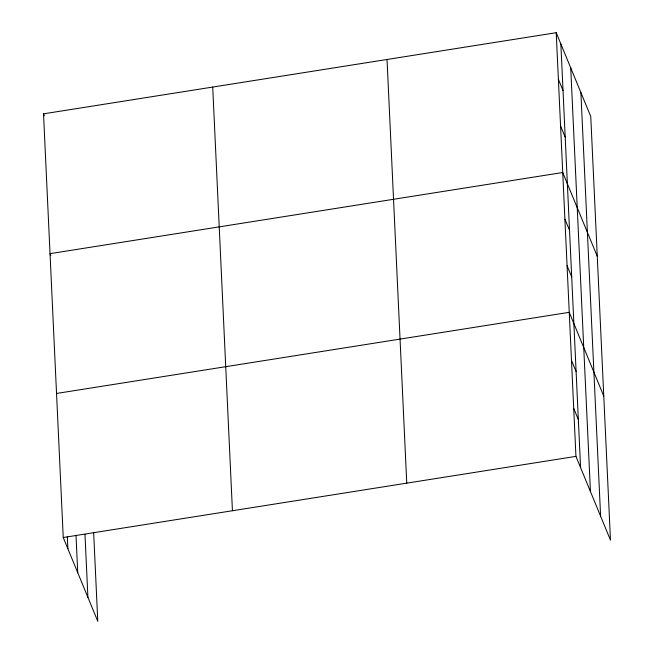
<?xml version="1.0" encoding="UTF-8"?>
<svg xmlns="http://www.w3.org/2000/svg" width="654" height="654" viewBox="0 0 654 654"><rect width="100%" height="100%" fill="white"/><g stroke="black" fill="none" stroke-linecap="round" stroke-linejoin="round"><path stroke-width="0.98" d="M93.636 532.266L97.781 621.3L63.242 537.514L43.524 113.837L556.219 32.7L590.758 116.486L610.476 540.163L575.945 456.369L556.219 32.7M56.538 393.463L569.233 312.326L603.773 396.111M63.242 537.514L575.945 456.369M558.393 79.306L563.029 90.554M560.56 125.911L565.195 137.152M597.265 256.294L562.726 172.509L50.031 253.654L50.808 255.526M564.901 219.115L569.536 230.363M567.067 265.72L571.702 276.969M571.473 360.338L576.109 371.586M573.705 408.358L578.34 419.606M43.524 113.837L44.3 115.717M580.891 92.549L600.609 516.219M570.721 67.885L590.448 491.555M560.854 43.949L580.58 467.618M387.029 59.473L406.755 483.151M212.713 87.064L232.432 510.741M84.979 534.343L87.914 597.364M76.019 535.683L77.744 572.7M67.321 536.754L67.877 548.763"/></g></svg>
